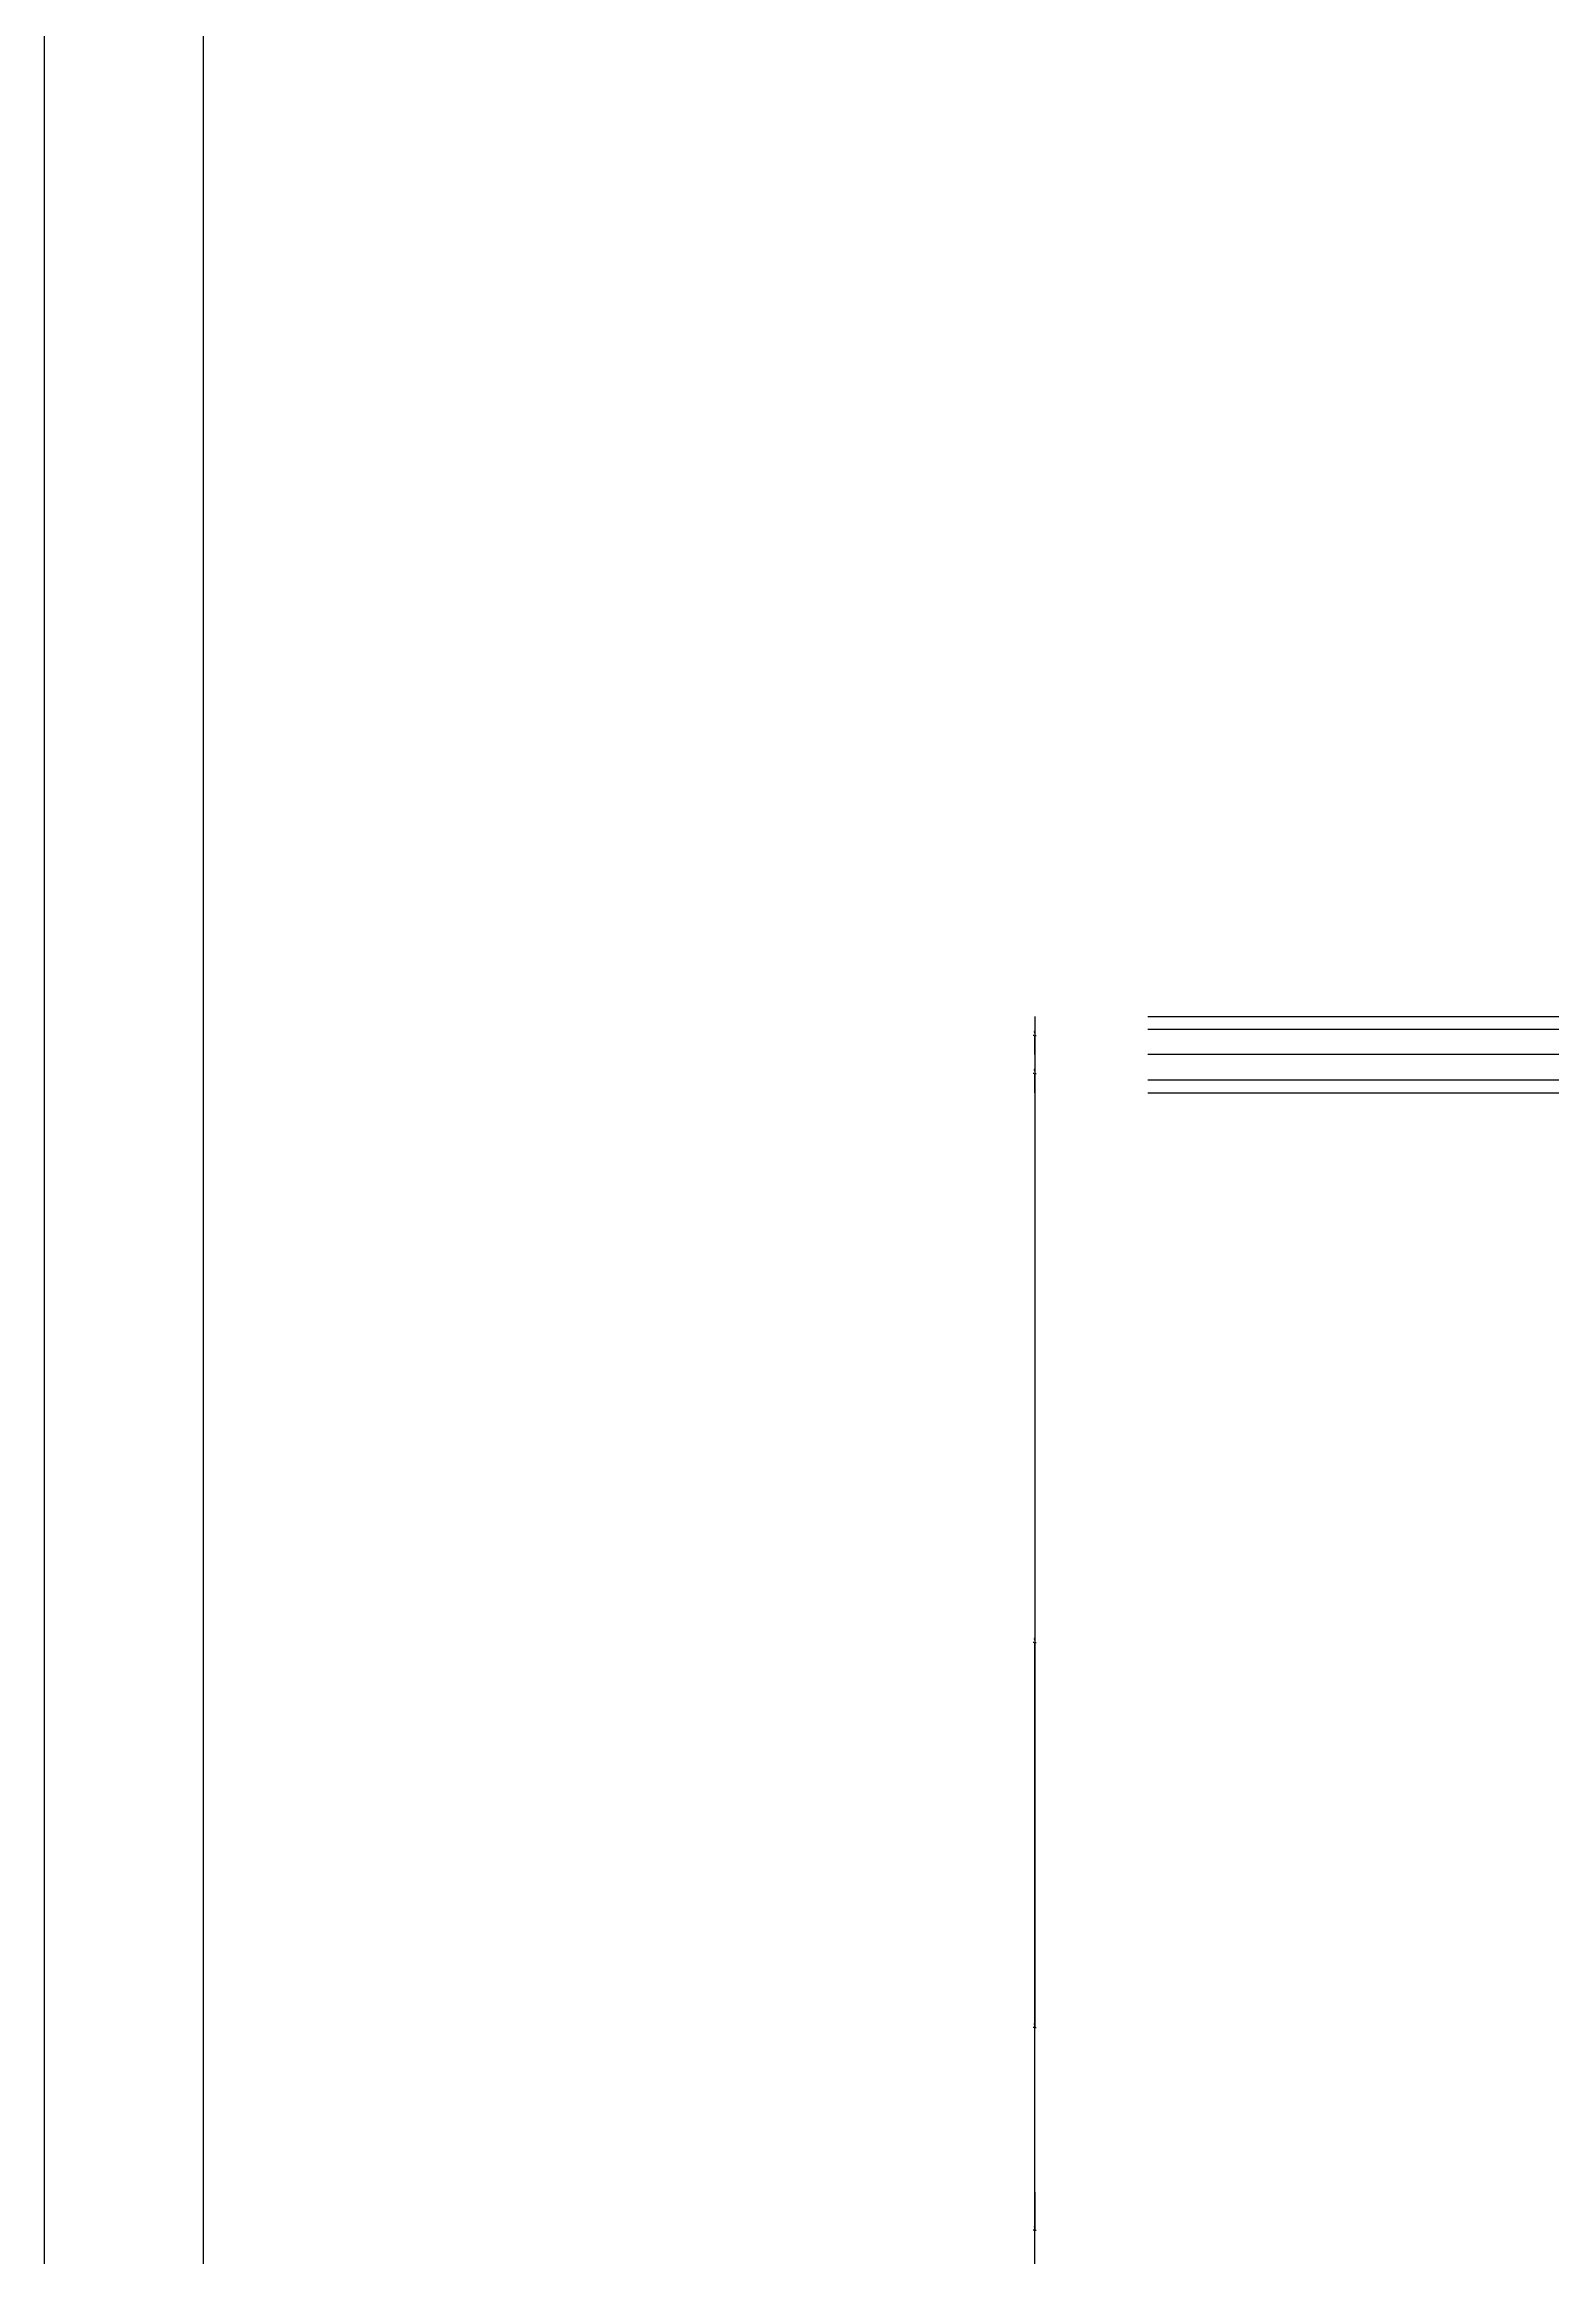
# Model space of a CAD drawing. Header units: metres. Extents: x 4231 to 8749, y -8456 to -5486.
# Drawn here: x 4231 to 4705, y -7768 to -7072 of the extents above; entities that cross this region are included whole.
import ezdxf

# ---------------------------------------------------------------- set-up
doc = ezdxf.new("R2010")
doc.units = ezdxf.units.M
for name, color, linetype in [('图层1', 8, 'Continuous'), ('图框', 5, 'Continuous'), ('外形', 3, 'Continuous')]:
    doc.layers.add(name, color=color, linetype=linetype)
doc.dimstyles.get("Standard").update_dxf_attribs({"dimtxt": 2.5, "dimasz": 2.5, "dimexe": 1.25, "dimexo": 0.625, "dimtad": 1, "dimcen": 2.5, "dimazin": 3, "dimtfac": 1, "dimtmove": 0, "dimatfit": 3})

# ---------------------------------------------------------------- blocks, each defined once
blk = doc.blocks.new('_CLOSEDFILLED')
at = {"color": 0, "linetype": 'BYBLOCK'}
blk.add_solid([(-1, 0.2), (0, 0), (-1, -0.2)], dxfattribs=at)
blk = doc.blocks.new('*D11')
for p, q in [((4542.42, -7377.89), (4542.42, -7696.07)), ((4542.17, -7696.07), (4541.92, -7696.07)), ((4542.42, -8014.25), (4542.42, -7696.07)), ((4542.42, -7696.07), (4542.42, -7696.07)), ((4542.67, -7696.07), (4542.92, -7696.07))]:
    blk.add_line(p, q)
at = {"layer": 'Defpoints'}
for p in [(4542.42, -7377.89), (4542.42, -7696.07), (4542.42, -8014.25)]:
    blk.add_point(p, dxfattribs=at)
at = {"xscale": 0.25, "yscale": 0.25}
blk.add_blockref('_CLOSEDFILLED', (4542.42, -7696.07), dxfattribs=at)
at = {"xscale": 0.25, "yscale": 0.25, "rotation": 180}
blk.add_blockref('_CLOSEDFILLED', (4542.42, -7696.07), dxfattribs=at)
at = {"insert": (4542.42, -7694.945), "char_height": 1, "attachment_point": 5}
blk.add_mtext('0', dxfattribs=at)
blk = doc.blocks.new('*D22')
for p, q in [((4542.42, -7401.89), (4542.42, -7574.87)), ((4542.17, -7574.87), (4541.92, -7574.87)), ((4542.42, -7747.85), (4542.42, -7574.87)), ((4542.42, -7574.87), (4542.42, -7574.87)), ((4542.67, -7574.87), (4542.92, -7574.87))]:
    blk.add_line(p, q)
at = {"layer": 'Defpoints'}
for p in [(4542.42, -7401.89), (4542.42, -7574.87), (4542.42, -7747.85)]:
    blk.add_point(p, dxfattribs=at)
at = {"xscale": 0.25, "yscale": 0.25}
blk.add_blockref('_CLOSEDFILLED', (4542.42, -7574.87), dxfattribs=at)
at = {"xscale": 0.25, "yscale": 0.25, "rotation": 180}
blk.add_blockref('_CLOSEDFILLED', (4542.42, -7574.87), dxfattribs=at)
at = {"insert": (4542.42, -7573.745), "char_height": 1, "attachment_point": 5}
blk.add_mtext('0', dxfattribs=at)
blk = doc.blocks.new('*D23')
for p, q in [((4542.42, -7389.89), (4542.42, -7395.89)), ((4542.17, -7395.89), (4541.92, -7395.89)), ((4542.42, -7401.89), (4542.42, -7395.89)), ((4542.42, -7395.89), (4542.42, -7395.89)), ((4542.67, -7395.89), (4542.92, -7395.89))]:
    blk.add_line(p, q)
at = {"layer": 'Defpoints'}
for p in [(4542.42, -7389.89), (4542.42, -7395.89), (4542.42, -7401.89)]:
    blk.add_point(p, dxfattribs=at)
at = {"xscale": 0.25, "yscale": 0.25}
blk.add_blockref('_CLOSEDFILLED', (4542.42, -7395.89), dxfattribs=at)
at = {"xscale": 0.25, "yscale": 0.25, "rotation": 180}
blk.add_blockref('_CLOSEDFILLED', (4542.42, -7395.89), dxfattribs=at)
at = {"insert": (4542.42, -7394.765), "char_height": 1, "attachment_point": 5}
blk.add_mtext('0', dxfattribs=at)
blk = doc.blocks.new('*D24')
for p, q in [((4542.42, -7377.89), (4542.42, -7383.89)), ((4542.17, -7383.89), (4541.92, -7383.89)), ((4542.42, -7389.89), (4542.42, -7383.89)), ((4542.42, -7383.89), (4542.42, -7383.89)), ((4542.67, -7383.89), (4542.92, -7383.89))]:
    blk.add_line(p, q)
at = {"layer": 'Defpoints'}
for p in [(4542.42, -7377.89), (4542.42, -7383.89), (4542.42, -7389.89)]:
    blk.add_point(p, dxfattribs=at)
at = {"xscale": 0.25, "yscale": 0.25}
blk.add_blockref('_CLOSEDFILLED', (4542.42, -7383.89), dxfattribs=at)
at = {"xscale": 0.25, "yscale": 0.25, "rotation": 180}
blk.add_blockref('_CLOSEDFILLED', (4542.42, -7383.89), dxfattribs=at)
at = {"insert": (4542.42, -7382.765), "char_height": 1, "attachment_point": 5}
blk.add_mtext('0', dxfattribs=at)
blk = doc.blocks.new('*D25')
for p, q in [((4542.42, -7747.85), (4542.42, -7759.85)), ((4542.17, -7759.85), (4541.92, -7759.85)), ((4542.42, -7771.85), (4542.42, -7759.85)), ((4542.42, -7759.85), (4542.42, -7759.85)), ((4542.67, -7759.85), (4542.92, -7759.85))]:
    blk.add_line(p, q)
at = {"layer": 'Defpoints'}
for p in [(4542.42, -7747.85), (4542.42, -7759.85), (4542.42, -7771.85)]:
    blk.add_point(p, dxfattribs=at)
at = {"xscale": 0.25, "yscale": 0.25}
blk.add_blockref('_CLOSEDFILLED', (4542.42, -7759.85), dxfattribs=at)
at = {"xscale": 0.25, "yscale": 0.25, "rotation": 180}
blk.add_blockref('_CLOSEDFILLED', (4542.42, -7759.85), dxfattribs=at)
at = {"insert": (4542.42, -7758.725), "char_height": 1, "attachment_point": 5}
blk.add_mtext('0', dxfattribs=at)

msp = doc.modelspace()

# ---------------------------------------------------------------- linework, layer by layer
for p, q in [((4578.01, -7381.89), (4743.52, -7381.89)), ((4578.01, -7397.89), (4743.52, -7397.89))]:
    msp.add_line(p, q)
at = {"layer": '图层1'}
for p, q in [((4230.81, -5486.21), (4230.81, -8456.21)), ((4747.52, -7389.89), (4578.01, -7389.89))]:
    msp.add_line(p, q, dxfattribs=at)
at = {"layer": '图框'}
msp.add_line((4280.81, -5536.21), (4280.81, -8406.21), dxfattribs=at)
at = {"layer": '外形'}
for p, q in [((4578.01, -7377.89), (4743.52, -7377.89)), ((4578.01, -7401.89), (4743.52, -7401.89))]:
    msp.add_line(p, q, dxfattribs=at)

# ---------------------------------------------------------------- dimensions: what is measured, and where the dimension line sits
for base, p1, p2, picture, middle in [((4542.42, -7696.07), (4542.42, -8014.25), (4542.42, -7377.89), '*D11', (4542.42, -7694.945)), ((4542.42, -7383.89), (4542.42, -7377.89), (4542.42, -7389.89), '*D24', (4542.42, -7382.765)), ((4542.42, -7395.89), (4542.42, -7389.89), (4542.42, -7401.89), '*D23', (4542.42, -7394.765)), ((4542.42, -7574.87), (4542.42, -7401.89), (4542.42, -7747.85), '*D22', (4542.42, -7573.745)), ((4542.42, -7759.85), (4542.42, -7747.85), (4542.42, -7771.85), '*D25', (4542.42, -7758.725))]:
    dim = msp.add_linear_dim(base=base, p1=p1, p2=p2, dimstyle='Standard')
    dim.commit()
    dim.dimension.update_dxf_attribs({"geometry": picture, "text_midpoint": middle})

doc.saveas('drawing.dxf')
